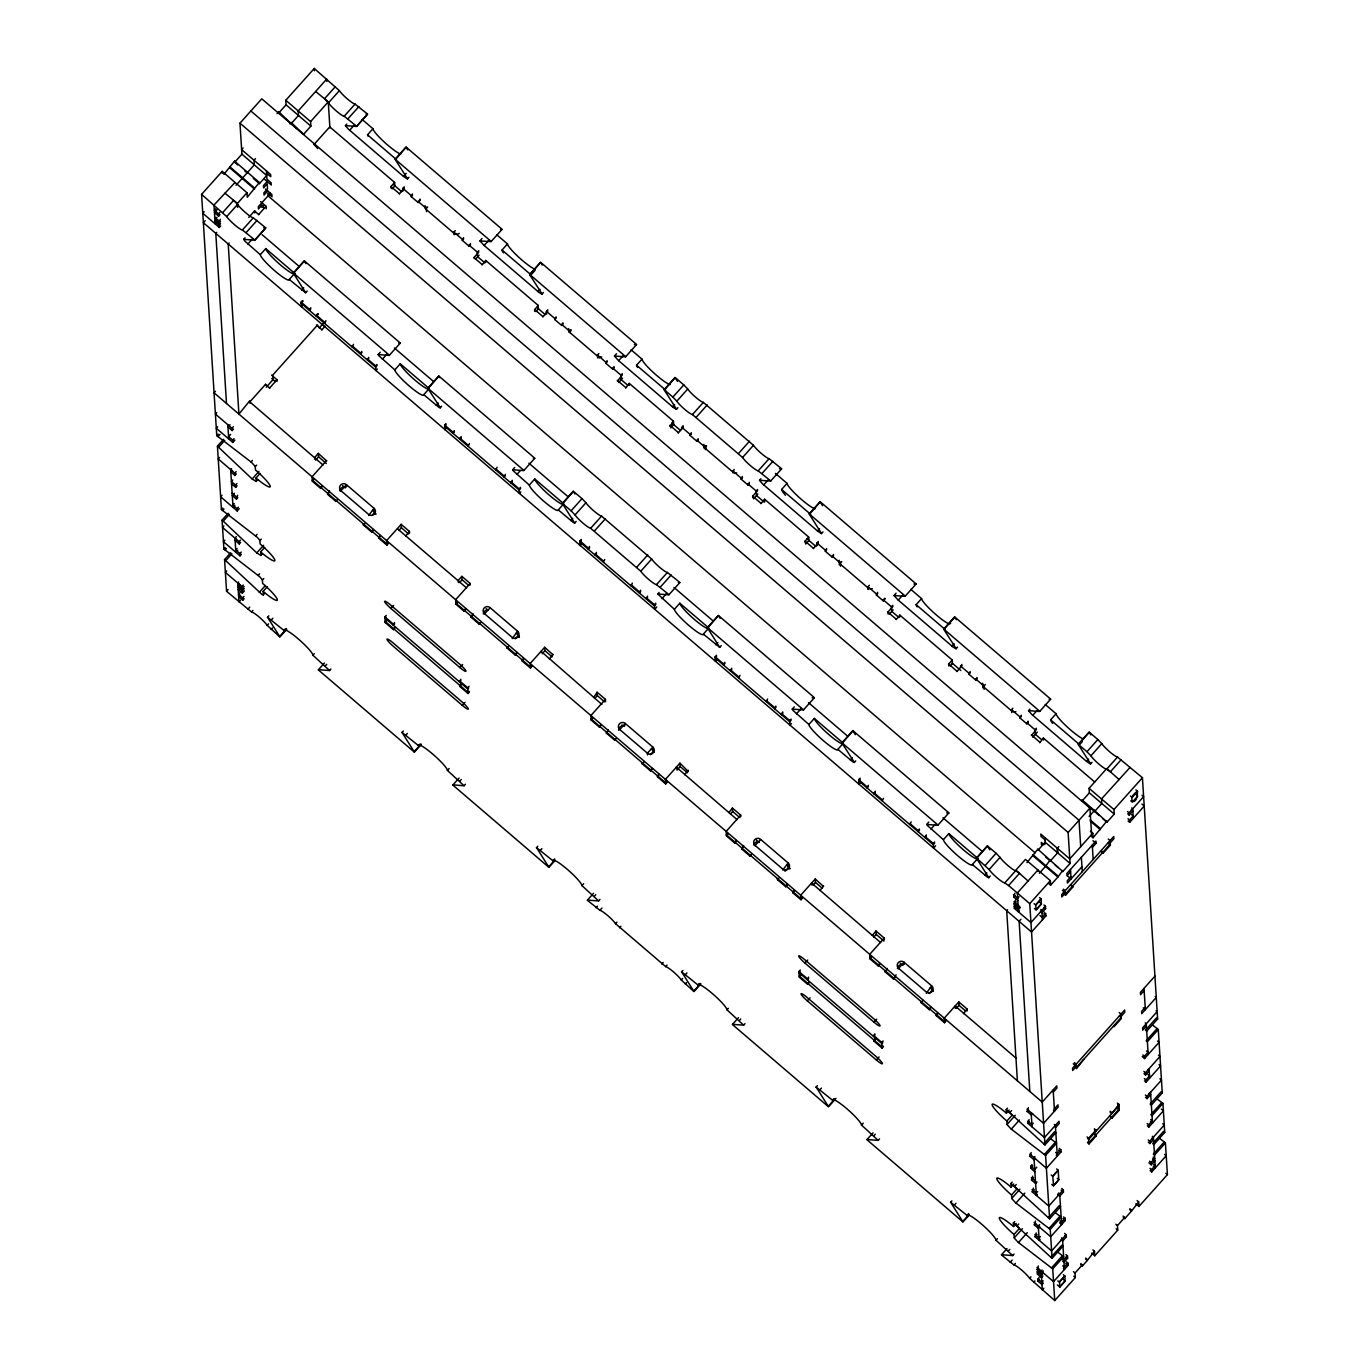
<?xml version="1.0" encoding="UTF-8"?>
<svg xmlns="http://www.w3.org/2000/svg" width="1369" height="1369" viewBox="0 0 1369 1369"><rect width="100%" height="100%" fill="white"/><g stroke="black" fill="none" stroke-linecap="round" stroke-linejoin="round"><path stroke-width="1.5" d="M260.093 473.417L256.003 477.986L256.208 481.477L252.136 478.979L217.431 446.191L223.575 439.329M264.747 547.343L260.658 551.912L260.812 555.455L256.79 552.905L222.086 520.1L228.212 513.255M286.686 629.329L279.875 636.944L267.195 625.359A11.02 1.609 41.8 0 0 259.289 617.162A11.02 1.609 41.8 0 0 251.571 611.994L226.57 591.288L224.567 559.596L261.873 594.368L263.293 594.95L263.139 591.391L267.229 586.822M279.806 636.705L267.503 617.214L283.931 630.407A19.286 2.824 41.8 0 1 298.185 638.844A19.286 2.824 41.8 0 1 312.919 655.238L329.553 670.553L318.464 669.681M304.346 261.068L293.496 273.355L305.629 292.726L307.135 291.015M346.802 124.083L345.467 125.726L348.513 129.268L403.479 176.396L407.295 178.98L408.92 177.285M414.311 751.906L402.007 732.398L418.452 745.609A19.286 2.824 41.8 0 1 432.69 754.045A19.286 2.824 41.8 0 1 447.423 770.422L464.057 785.755L452.968 784.882M441.639 406.217L440.219 407.894L438.816 407.312L423.791 394.7A19.286 2.824 41.8 0 1 409.553 386.246A19.286 2.824 41.8 0 1 394.802 369.87L378.888 355.752L378.169 354.554L380.223 352.261M543.425 292.47L541.919 294.181L539.129 292.521L483.787 245.171L479.971 240.927L481.991 238.514M548.832 867.107L536.511 847.599L552.956 860.793A19.286 2.824 41.8 0 1 567.194 869.247A19.286 2.824 41.8 0 1 581.945 885.623L598.578 900.939L587.489 900.083M514.727 467.462L512.673 469.738L513.392 470.936L529.307 485.071A19.286 2.824 41.8 0 0 544.058 501.448A19.286 2.824 41.8 0 0 558.295 509.884L573.32 522.513L574.74 523.095L576.161 521.418M616.495 353.715L614.476 356.111L618.292 360.355L673.634 407.722L676.303 409.365L677.929 407.671M693.895 991.344L681.591 971.836L698.019 985.047A19.286 2.824 41.8 0 1 712.256 993.483A19.286 2.824 41.8 0 1 727.007 1009.86L743.641 1025.176L732.552 1024.32M718.4 615.639L707.585 627.995L719.718 647.349L721.223 645.655M760.89 478.722L759.538 480.365L762.584 483.907L817.567 531.018L821.366 533.602L822.991 531.908M828.399 1106.546L816.095 1087.037L832.523 1100.231A19.286 2.824 41.8 0 1 846.778 1108.685A19.286 2.824 41.8 0 1 861.512 1125.061L878.145 1140.377L867.056 1139.521M794.294 706.9L792.257 709.176L792.959 710.374L808.891 724.492A19.286 2.824 41.8 0 0 823.625 740.886A19.286 2.824 41.8 0 0 837.879 749.322L852.887 761.951L854.307 762.516L855.728 760.856M957.513 647.109L956.007 648.803L953.218 647.161L897.876 599.793L894.06 595.549L896.079 593.153M962.903 1221.73L950.599 1202.239L967.027 1215.432A19.286 2.824 41.8 0 1 981.282 1223.869A19.286 2.824 41.8 0 1 996.016 1240.263L1012.649 1255.578L1001.56 1254.723M928.798 822.084L926.762 824.378L927.48 825.575L943.395 839.693A19.286 2.824 41.8 0 0 958.146 856.07A19.286 2.824 41.8 0 0 972.384 864.523L987.391 877.135L988.812 877.717L990.232 876.057M1052.076 1258.333L1062.977 1246.132L1061.933 1245.208L1050.879 1257.272L1052.076 1258.333L1050.245 1229.379L1015.576 1202.735L1011.811 1198.645L1011.52 1194.983A19.286 2.824 41.8 0 1 996.786 1178.589A19.286 2.824 41.8 0 1 1011.024 1187.043L1011.075 1183.466L1049.595 1218.838L1045.591 1155.453L1010.921 1128.826L1007.173 1124.719L1006.865 1121.057A19.286 2.824 41.8 0 1 992.131 1104.68A19.286 2.824 41.8 0 1 1006.369 1113.117L1006.301 1109.54L1044.941 1144.929L1055.841 1132.745L1054.66 1131.684L1043.743 1143.868M1007.019 1248.614L1001.406 1254.894L1013.899 1264.939A11.02 1.609 41.8 0 1 1021.719 1270.141A11.02 1.609 41.8 0 1 1029.625 1278.338L1054.729 1300.55L1052.727 1268.858L1018.057 1242.213L1014.309 1238.124L1014.001 1234.462A19.286 2.824 41.8 0 1 999.267 1218.085A19.286 2.824 41.8 0 1 1013.505 1226.521L1013.436 1222.945L1050.879 1257.272M1029.899 709.108L1028.564 710.751L1031.61 714.293L1086.575 761.421L1090.391 764.005L1092.017 762.311M263.293 594.95L264.713 593.273M574.74 523.095L562.539 503.792L573.354 491.437M821.571 533.585L809.37 514.282L820.185 501.927M988.812 877.717L976.61 858.414L987.443 846.093M237.744 164.947L234.647 162.295L241.919 154.167L239.969 123.176L261.77 98.808L1089.946 808.069L1091.606 834.525M256.003 477.986A19.286 2.824 41.8 0 0 270.241 486.44A19.286 2.824 41.8 0 0 255.507 470.046L255.199 466.384L251.451 462.294L216.764 435.667L201.585 194.381L222.189 171.365L246.985 192.704L247.259 197.239L259.357 182.505L234.578 161.166L223.832 174.376M243.066 148.023L241.628 149.632L270.617 174.462L270.754 176.721L266.613 173.178M298.51 115.441L291.186 123.638L278.746 111.796L278.814 112.925L286.087 104.814L285.796 100.262L314.271 68.45L339.375 90.662A11.02 1.609 41.8 0 0 347.281 98.859A11.02 1.609 41.8 0 0 354.999 104.044L367.594 114.106L356.676 126.29L344.201 116.245A11.02 1.609 41.8 0 1 336.38 111.06A11.02 1.609 41.8 0 1 328.474 102.846L324.521 98.756L335.422 86.572M277.068 113.661L278.746 111.796M204.135 211.75L202.783 213.273L219.348 227.459L220.7 225.936M255.49 158.667L254.052 160.276L254.275 164.862L266.698 175.506L259.443 183.634L253.231 178.312M298.168 110.975L326.695 79.094L326.849 81.456M289.92 123.826L291.169 122.44M236.05 185.243L254.343 164.81L241.919 154.167M205.196 220.7L203.382 222.736L1031.541 931.998L1046.087 915.741L1044.393 912.148M215.703 208.79L214.351 210.313L218.492 213.855L218.629 216.131L214.488 212.571L217.209 209.525M218.492 213.855L219.844 212.332M216.969 217.277L214.933 219.57L219.074 223.113L220.426 221.59M218.629 216.131L219.998 214.608M222.753 212.503L233.654 200.302L237.607 204.409A11.02 1.609 41.8 0 0 245.513 212.606A11.02 1.609 41.8 0 0 253.214 217.791L265.808 227.853L254.908 240.037L242.416 229.992A11.02 1.609 41.8 0 1 234.595 224.79A11.02 1.609 41.8 0 1 226.706 216.593L201.585 194.381M216.422 220.118L215.053 221.641L219.194 225.2L219.348 227.459M217.021 221.881L215.207 223.917L214.009 205.025L234.664 182.847M219.074 223.113L220.289 219.331M237.641 207.421L237.402 203.416L246.985 192.704M291.118 122.491L303.61 134.265L310.883 126.136L310.592 121.601L328.269 101.854L315.811 91.603M226.706 216.593L237.607 204.409M328.474 102.846L339.375 90.662M219.194 225.2L220.563 223.677M216.713 232.354L215.789 233.363L226.501 403.479M267.092 181.564L263.447 185.619L263.601 187.878L267.229 183.822L267.537 188.734L263.909 192.807L264.046 195.065L267.674 191.01M248.73 217.449L254.634 210.843L258.809 214.813M270.429 193.2L258.33 206.719L258.467 208.995L262.095 204.922L262.249 207.198L260.692 205.863M313.997 144.498L329.758 126.889L394.631 182.453L394.837 185.859L392.116 188.905M229.136 242.98L228.212 244.007L238.925 414.105L249.757 400.792L249.911 403.205M262.249 207.198L263.601 205.675M242.416 229.992L253.316 217.808M344.201 116.245L355.101 104.061M258.775 214.385L266.048 206.274L260.606 201.619M317.694 148.554L314.271 144.72M246.163 232.559L257.081 220.375M347.948 118.812L358.849 106.628M305.629 292.726L289.287 279.498A19.286 2.824 41.8 0 1 275.032 271.045A19.286 2.824 41.8 0 1 260.298 254.668L244.931 241.184L243.665 239.353L245.034 237.83M247.875 244.024L252.649 238.702M349.66 130.295L354.417 124.955M260.298 254.668L265.757 248.576L294.729 273.406L289.287 279.498M367.919 135.993A19.286 2.824 41.8 0 1 367.525 134.829L372.984 128.737L362.1 119.428M407.551 178.809L395.316 159.694L406.097 147.27M391.106 188.22L390.986 186.509L394.631 182.453M301.71 290.125L303.747 287.849M403.479 176.396L406.217 173.35M215.446 391.312L214.077 392.835L1042.237 1102.096L1056.782 1085.857L1056.919 1088.115L1053.291 1092.171M302.737 305.133L301.351 306.69L301.094 302.121L302.446 300.598M403.034 191.01L402.862 188.374L404.231 186.851M303.182 301.009L301.129 303.285L375.671 367.114L377.023 365.591M399.303 194.039L404.266 188.015M216.781 412.565L215.412 414.088L231.977 428.275L232.114 430.55L227.973 427.008L230.026 424.715M310.797 308.829L309.445 310.352L310.729 307.7M420.163 200.233L418.127 202.526L411.213 196.606L412.514 193.953M411.213 196.606L412.582 195.082M318.395 313.98L316.342 316.256L317.642 313.604M418.127 202.526L420.095 199.104M217.671 426.752L216.302 428.275L232.867 442.461L234.92 440.168M216.764 435.667L218.133 434.144M217.945 436.625L219.998 434.349M249.825 401.921L265.569 384.313L269.744 388.3M266.288 387.17L273.064 379.589L272.773 375.055L317.608 324.966L317.676 326.096M319.251 327.978L323.306 323.443M324.624 323.358L325.925 320.688M426.495 211.562L426.324 208.482L427.693 206.959M231.977 428.275L233.346 426.752M269.71 387.872L276.983 379.743L271.558 375.089M321.852 330.066L325.001 326.079M232.114 430.55L233.483 429.027M218.612 447.252L224.756 440.39M230.625 434.349L228.589 436.643L232.73 440.185L232.867 442.461M232.73 440.185L234.082 438.662M219.605 457.451L218.236 458.974L234.801 473.161L234.938 475.437L230.796 471.894L232.165 470.371M231.566 468.609L230.659 469.618L233.038 507.42L234.852 505.383M234.801 473.161L236.17 471.638M234.938 475.437L236.307 473.914M352.227 346.99L353.527 344.338M454.08 234.766L453.943 232.114L455.295 230.591M232.764 480.006L231.412 481.529L235.554 485.071L235.69 487.347L231.549 483.805M251.075 461.969L252.444 460.446M221.983 495.253L220.614 496.776L237.179 510.962L239.216 508.686M235.554 485.071L236.905 483.548M235.69 487.347L237.059 485.824M255.284 466.658L256.653 465.135M234.339 493.234L232.285 495.51L236.426 499.069L237.795 497.546M361.878 352.569L360.509 354.092L361.81 351.422M470.56 244.726L469.191 246.249L462.294 240.345L463.578 237.693M260.658 551.912A19.286 2.824 41.8 0 0 274.895 560.349A19.286 2.824 41.8 0 0 260.144 543.972L259.853 540.31L257.252 537.281L221.419 509.576L222.788 508.053M462.294 240.345L463.646 238.822M222.599 510.551L223.968 509.028M236.426 499.069L237.658 495.27M252.136 478.979L258.963 471.364M234.253 503.638L232.901 505.161L237.042 508.703L237.179 510.962M256.208 481.392L257.577 479.869M368.774 358.473L367.405 359.996L368.706 357.343M469.191 246.249L470.474 243.596M223.267 521.161L229.41 514.316M237.042 508.703L238.394 507.18M223.917 525.97L222.548 527.493L239.113 541.679L239.25 543.955L235.109 540.396L236.478 538.873M377.279 368.963L375.876 370.52L375.619 365.951L376.988 364.428M484.883 262.899L477.678 256.756L477.405 252.221L478.756 250.698M382.379 359.226L387.153 353.904M484.164 245.479L488.938 240.157M473.845 257.868L478.808 251.862M475.385 259.323L479.047 255.233M224.807 540.139L223.438 541.679L240.003 555.848L241.372 554.325M263.139 591.391A19.286 2.824 41.8 0 0 277.377 599.844A19.286 2.824 41.8 0 0 262.643 583.451L262.335 579.789L259.734 576.76L223.9 549.055L225.269 547.532M236.341 536.614L234.972 538.137L235.862 552.306L237.676 550.287M225.081 550.03L226.45 548.507M482.11 264.953L485.721 260.469L538.171 305.39L538.393 308.795L535.895 311.584M239.113 541.679L240.482 540.156M326.643 460.942L318.327 453.413L314.699 457.486L314.819 459.402M224.567 559.596L230.694 552.734M239.25 543.955L240.619 542.432M394.802 369.87L400.261 363.778L429.25 388.591L423.791 394.7M503.518 252.889A19.286 2.824 41.8 0 1 502.029 250.031L507.488 243.939L496.622 234.629M225.748 560.657L231.891 553.795M315.589 460.121L318.549 456.818L318.327 453.413M237.077 548.524L235.725 550.047L239.866 553.589L240.003 555.848M239.866 553.589L241.218 552.066M255.729 535.895L257.081 534.372M226.741 570.856L225.372 572.379L241.937 586.565L242.073 588.841L237.932 585.299L239.301 583.776M326.609 460.514L312.081 476.754L312.354 481.289L320.637 488.391L322.006 486.868M313.655 478.637L312.286 480.16L386.828 543.989L388.18 542.466M312.354 481.289L313.723 479.766M259.939 540.567L261.308 539.044M256.79 552.905L263.618 545.29M226.57 591.288L228.093 589.56M321.937 485.738L320.637 488.391M260.863 555.318L262.232 553.795M238.702 582.013L237.795 583.023L238.976 601.915L240.516 600.204M240.105 585.076L238.069 587.369L242.21 590.912L242.347 593.188L238.206 589.645L240.26 587.352M241.937 586.565L243.306 585.042M242.073 588.841L244.127 586.548M329.518 490.889L327.55 494.295L335.833 501.396L337.185 499.873M327.55 494.295L328.902 492.772M239.866 592.845L238.514 594.368L242.655 597.911L242.792 600.17L238.651 596.627L240.02 595.104M242.21 590.912L244.247 588.636M242.347 593.188L244.401 590.895M258.211 575.374L259.58 573.851M440.288 407.74L428.052 388.625L438.816 376.201M542.056 293.993L529.82 274.895L540.618 262.489M535.108 270.292L531.018 274.861L502.029 250.031M242.655 597.911L244.007 596.388M242.792 600.17L244.161 598.647M262.42 580.045L263.789 578.522M259.271 592.383L265.415 585.521M247.721 609.41L249.757 607.117M251.571 611.994L252.94 610.471M436.215 405.327L438.251 403.051M537.983 291.597L540.036 289.304M534.577 309.873L538.171 305.39M267.451 617.351L268.803 615.828M446.294 428.069L444.891 429.626L444.634 425.057L446.003 423.534M546.59 314.151L546.419 311.328L547.771 309.805M271.507 619.763L272.876 618.24M446.037 424.698L444.685 426.221L519.21 490.068L520.579 488.545M542.843 316.975L547.822 310.968M267.195 625.359L268.546 623.836M373.07 530.607L371.718 532.13L363.435 525.029L364.787 523.506M372.3 515.138L374.336 512.845L374.045 508.31L346.443 484.677A4.141 4.039 -3.6 0 0 340.607 485.054A4.141 4.039 -3.6 0 0 341.001 490.769L341.018 491.197M271.148 629.466L272.499 627.943M454.354 431.765L452.985 433.288L454.286 430.636M563.035 323.94L561.666 325.463L554.77 319.542L556.054 316.889M554.77 319.542L556.122 318.019M373.001 529.478L371.718 532.13M283.931 630.407L285.3 628.884M279.687 636.465L286.497 628.85M461.25 437.669L459.898 439.192L461.182 436.54M561.666 325.463L562.967 322.793M379.915 535.382L378.614 538.034L386.897 545.136L388.266 543.613M378.614 538.034L379.983 536.511M468.181 446.294L469.464 443.642M568.631 328.577A4.141 4.039 -3.6 0 0 569.932 332.581L571.249 329.895M409.536 533.14L409.434 531.446L401.151 524.344L386.606 540.601L386.897 545.136M398.858 530.539L401.357 527.749L401.151 524.344M409.434 531.446L405.823 535.929M312.919 655.238L314.288 653.715M495.783 469.926L497.067 467.274M597.637 357.925L597.483 355.05L598.852 353.527M324.453 663.007L318.31 669.869L414.379 752.146L421.19 744.531M599.126 358.079L600.152 356.933M325.343 665.864L326.712 664.341M329.553 670.553L330.922 669.03M505.418 475.505L504.066 477.028L505.349 474.376M614.099 367.679L612.747 369.202L605.834 363.281L607.134 360.629M605.834 363.281L607.203 361.758M390.884 608.452A8.265 1.215 41.8 0 1 384.569 601.419A8.265 1.215 41.8 0 1 390.661 605.047L459.676 664.153A8.265 1.215 41.8 0 1 465.99 671.169A8.265 1.215 41.8 0 1 459.898 667.559L390.884 608.452L393.605 605.406M394.888 628.131L393.519 629.672L385.237 622.57L384.877 616.906L386.246 615.383M385.87 617.025L384.946 618.035L467.77 688.966L468.677 687.94M386.075 620.414L385.168 621.44L467.976 692.355L468.9 691.345M516.883 474.427L520.306 470.611M618.668 360.68L623.443 355.358M385.237 622.57L386.606 621.047M512.331 481.409L510.962 482.932L512.246 480.279M612.747 369.202L614.031 366.533M394.597 623.597L393.228 625.12L394.529 622.467M394.82 627.002L393.519 629.672M520.819 491.916L519.433 493.456L519.176 488.904L520.528 487.381M627.567 385.1L621.235 379.692L620.944 375.157L622.313 373.634M617.419 381.232L622.365 374.798M618.702 382.516L622.604 378.169M529.307 485.071L534.766 478.962L563.754 503.792L558.295 509.884M637.595 367.474A19.286 2.824 41.8 0 1 636.551 365.232L641.993 359.14L631.126 349.831M625.684 388.111L629.278 383.406L673.462 421.207L673.685 424.612L670.724 427.915M470.252 584.939L470.166 583.451L461.883 576.366L458.256 580.422L458.375 582.544M459.59 582.561L462.089 579.754L461.883 576.366M470.166 583.451L455.62 599.708L455.911 604.242L464.194 611.327L465.563 609.804M457.195 601.573L455.843 603.096L530.368 666.943L531.737 665.42M455.911 604.242L457.28 602.719M465.477 608.675L464.194 611.327M676.56 409.194L664.324 390.079L675.157 377.758M473.058 613.825L471.09 617.248L479.372 624.332L480.741 622.809M471.09 617.248L472.459 615.725M581.996 498.641L573.269 491.163L562.368 503.347L571.095 510.825L581.996 498.641L585.949 502.748A11.02 1.609 41.8 0 0 593.855 510.945A11.02 1.609 41.8 0 0 601.573 516.113L651.678 559.048A11.02 1.609 41.8 0 0 659.584 567.245A11.02 1.609 41.8 0 0 667.302 572.413L679.897 582.492L668.842 594.848L657.753 593.992L674.387 609.308A19.286 2.824 41.8 0 0 689.12 625.684A19.286 2.824 41.8 0 0 703.358 634.121L719.718 647.349M683.781 384.911L675.037 377.416L664.136 389.617L672.863 397.096L683.781 384.911L687.734 389.001A11.02 1.609 41.8 0 0 695.623 397.198A11.02 1.609 41.8 0 0 703.341 402.383L753.463 445.301A11.02 1.609 41.8 0 0 761.369 453.498A11.02 1.609 41.8 0 0 769.087 458.683L781.665 468.746L770.61 481.101L759.521 480.245M668.979 594.676L656.504 584.614A11.02 1.609 41.8 0 1 648.684 579.429A11.02 1.609 41.8 0 1 640.778 571.232L590.655 528.297A11.02 1.609 41.8 0 1 582.954 523.129A11.02 1.609 41.8 0 1 575.048 514.932L585.949 502.748M770.764 480.93L758.169 470.868A11.02 1.609 41.8 0 1 750.469 465.682A11.02 1.609 41.8 0 1 742.563 457.486L692.44 414.567A11.02 1.609 41.8 0 1 684.722 409.382A11.02 1.609 41.8 0 1 676.816 401.185L687.734 389.001M570.719 520.528L572.772 518.235M672.504 406.781L674.541 404.505M669.92 426.546L673.462 421.207M401.956 732.552L403.307 731.029M459.898 667.559L462.619 664.513M406.028 734.965L407.38 733.442M590.655 528.297L601.573 516.113M692.44 414.567L703.341 402.383M581.551 543.921L580.131 545.512L579.908 540.909L581.26 539.386M681.813 429.147L683.045 425.639M581.277 540.584L579.926 542.107L654.45 605.937L655.819 604.413M678.168 433.22L683.114 426.786M460.857 680.342L459.488 681.865L460.788 679.212M594.522 530.898L605.423 518.714M696.291 417.151L707.191 404.967M461.062 683.747L459.779 686.399L468.061 693.501L469.413 691.978M459.779 686.399L461.131 684.876M589.628 547.617L588.259 549.14L589.543 546.471M698.293 439.774L696.941 441.297L690.027 435.393L691.328 432.741M690.027 435.393L691.396 433.87M468.061 693.501L467.702 687.82L469.054 686.297M418.452 745.609L419.804 744.086M414.191 751.667L421.002 744.052M516.626 653.543L515.257 655.067L506.975 647.982L508.344 646.459M515.155 638.827L517.893 635.781L517.602 631.246L489.999 607.614A4.141 4.039 -3.6 0 0 484.164 607.99A4.141 4.039 -3.6 0 0 484.54 613.706L484.575 614.133M596.525 553.521L595.156 555.044L596.456 552.391M696.941 441.297L698.224 438.645M462.277 705.36A8.265 1.215 41.8 0 0 468.369 708.971A8.265 1.215 41.8 0 0 462.055 701.955L393.04 642.848A8.265 1.215 41.8 0 0 386.948 639.22A8.265 1.215 41.8 0 0 393.262 646.254L462.277 705.36L464.998 702.314M516.558 652.414L515.257 655.067M603.438 562.146L604.739 559.476M705.292 449.665L706.507 445.746M523.454 658.318L522.171 660.97L530.453 668.072L531.805 666.549M522.171 660.97L523.523 659.447M553.008 654.81L544.691 647.28L530.162 663.537L530.453 668.072M542.192 653.732L544.913 650.686L544.691 647.28M447.423 770.422L449.135 768.522M552.973 654.382L549.38 659.071M636.825 567.125L647.742 554.941M738.61 453.396L749.51 441.194M640.778 571.232L651.678 559.048M742.563 457.486L753.463 445.301M631.041 585.778L632.341 583.126M732.877 472.887L734.109 469.379M459.111 778.037L452.831 785.053L548.883 867.33L555.027 860.485M459.847 781.066L461.216 779.543M464.057 785.755L465.426 784.232M640.692 591.357L639.323 592.88L640.624 590.21M749.373 483.514L748.004 485.037L741.108 479.133L742.392 476.48M741.108 479.133L742.46 477.61M656.504 584.614L667.405 572.43M758.169 470.868L769.087 458.683M647.588 597.26L646.236 598.783L647.52 596.131M748.004 485.037L749.305 482.384M660.252 587.198L671.152 574.997M762.037 473.452L772.937 461.267M657.753 593.992L659.105 592.469M656.778 606.997L654.673 609.342L654.433 604.739L655.802 603.216M764.09 502.047L756.509 495.544L756.218 491.009L757.587 489.486M752.745 497.683L752.659 496.194L757.656 490.615M661.963 598.664L666.72 593.325M763.731 484.917L768.505 479.595M753.549 498.829L757.861 494.021M760.959 503.724L764.569 499.223L808.72 537.093L808.925 540.481L805.742 544.041M605.56 701.664L605.406 699.337L597.124 692.235L593.564 697.574M594.831 698.43L597.329 695.64L597.124 692.235M674.387 609.308L679.828 603.216L708.817 628.029L703.358 634.121M785.481 495.287A19.286 2.824 41.8 0 1 781.613 489.469L787.055 483.377L775.419 473.4M605.406 699.337L590.86 715.576L591.186 720.077L599.451 727.179L600.82 725.656M592.435 717.459L591.083 718.982L665.608 782.811L666.977 781.288M591.186 720.077L592.537 718.554M600.751 724.526L599.451 727.179M608.332 729.66L606.364 733.082L614.647 740.184L615.999 738.661M606.364 733.082L607.716 731.559M619.815 729.557L625.257 723.448L652.859 747.098L653.15 751.632L650.429 754.678M805.177 542.843L805.075 541.149L808.72 537.093M715.782 644.765L717.835 642.489M817.567 531.018L819.603 528.742M536.46 847.753L537.829 846.23M540.533 850.166L541.902 848.643M716.826 659.772L715.422 661.33L715.166 656.761L716.535 655.238M817.122 545.632L816.951 543.014L818.32 541.491M716.586 656.401L715.217 657.924L789.759 721.754L791.111 720.231M813.391 548.661L818.354 542.654M724.885 663.452L723.516 664.975L724.817 662.322M833.567 555.626L832.198 557.149L825.302 551.245L826.585 548.575M825.302 551.245L826.671 549.722M552.956 860.793L554.65 858.893M548.695 866.868L554.839 860.006M652.568 768.625L650.532 770.918L642.249 763.816L644.286 761.54M731.782 669.373L730.43 670.896L731.713 668.243M832.198 557.149L833.499 554.496M651.815 768.249L650.532 770.918M738.712 677.98L739.996 675.328M840.583 566.184L840.412 563.104L841.781 561.581M658.729 774.169L657.428 776.822L665.71 783.924L667.079 782.401M657.428 776.822L658.797 775.299M688.299 771.534L679.931 763.166L665.402 779.406L665.71 783.924M676.971 770.114L680.153 766.572L679.931 763.166M581.945 885.623L583.639 883.724M688.213 770.251L684.62 774.734M593.616 893.221L587.335 900.254L599.913 910.317A11.02 1.609 41.8 0 1 607.631 915.502A11.02 1.609 41.8 0 1 615.537 923.699L665.659 966.617A11.02 1.609 41.8 0 1 673.377 971.802A11.02 1.609 41.8 0 1 681.266 979.999L693.963 991.584L700.774 983.952M766.315 701.63L767.598 698.977M839.18 560.263A4.141 4.039 -3.6 0 0 840.463 564.268L868.066 587.917L868.151 589.406L868.014 586.753L869.383 585.23M594.368 896.267L595.72 894.744M598.578 900.939L599.93 899.416M775.966 707.191L774.597 708.714L775.881 706.062M885.315 598.612L883.279 600.888L876.365 594.985L877.666 592.315M596.063 907.733L597.432 906.21M876.365 594.985L877.734 593.462M599.913 910.317L601.966 908.041M782.863 713.112L781.494 714.635L782.794 711.966M883.279 600.888L884.562 598.236M791.35 723.602L789.964 725.159L789.708 720.59L791.077 719.067M898.954 617.539L891.767 611.378L891.476 606.843L892.845 605.32M796.467 713.865L801.241 708.526M898.235 600.118L903.01 594.779M888.019 613.979L887.899 612.08L892.896 606.484M803.346 710.049L814.401 697.677L718.331 615.4L707.431 627.584L803.5 709.861L792.257 709.176M889.251 614.202L893.136 609.855M615.537 923.699L616.906 922.176M619.49 927.806L620.859 926.283M896.199 619.592L899.809 615.109L952.259 660.029L952.482 663.435L950.206 665.967M740.8 816.626L740.697 815.137L732.415 808.052L728.804 812.536M808.891 724.492L814.333 718.4L843.321 743.23L837.879 749.322M917.162 606.895A19.286 2.824 41.8 0 1 916.118 604.67L921.577 598.578L910.693 589.269M730.361 813.99L732.637 811.458L732.415 808.052M740.697 815.137L726.152 831.394L726.443 835.929L734.725 843.03L736.094 841.507M727.743 833.276L726.374 834.799L800.916 898.629L802.268 897.106M726.443 835.929L727.812 834.405M736.026 840.361L734.725 843.03M743.607 845.512L741.622 848.934L749.904 856.019L751.273 854.496M741.622 848.934L742.991 847.411M854.359 762.379L842.123 743.264L852.938 730.892M956.144 648.632L943.908 629.518L954.706 617.162M661.809 964.033L663.161 962.51M850.303 759.966L852.339 757.673M952.071 646.219L954.125 643.943M665.659 966.617L667.028 965.094M948.751 666.001L948.631 664.085L952.259 660.029M681.522 971.99L682.891 970.467M860.365 782.709L858.979 784.266L858.722 779.697L860.091 778.174M960.593 667.507L961.859 664.427M685.595 974.403L686.964 972.88M858.979 784.266L858.757 780.86L860.126 779.337M956.931 671.597L961.911 665.591M681.266 979.999L682.635 978.476M787.158 885.23L785.789 886.753L777.506 879.668L778.875 878.145M785.019 871.283L788.424 867.484L788.133 862.949L760.531 839.3A4.141 4.039 -3.6 0 0 754.695 839.693A4.141 4.039 -3.6 0 0 755.072 845.392L755.106 845.82M685.219 984.089L686.588 982.566M868.442 786.405L867.073 787.928L868.357 785.258M977.107 678.562L975.755 680.085L968.858 674.181L970.142 671.529M968.858 674.181L970.21 672.658M787.089 884.1L785.789 886.753M698.019 985.047L699.388 983.524M693.758 991.105L700.586 983.49M875.339 792.309L873.97 793.832L875.27 791.179M975.755 680.085L977.038 677.433M793.986 890.021L792.702 892.674L800.985 899.758L802.337 898.235M792.702 892.674L794.739 890.38M882.252 800.933L883.553 798.264M984.14 689.343L983.969 686.057L985.321 684.534M823.539 886.496L815.239 878.984L800.694 895.223L800.985 899.758M812.946 885.178L815.445 882.389L815.239 878.984M823.522 886.068L819.911 890.552M727.007 1009.86L728.376 1008.337M909.855 824.566L911.155 821.913M1011.725 712.564L1011.571 709.69L1012.923 708.167M738.524 1017.646L732.398 1024.491L828.467 1106.768L835.963 1098.4M739.431 1020.504L740.783 1018.981M743.641 1025.176L745.01 1023.653M919.506 830.144L918.137 831.668L919.438 828.998M1028.187 722.302L1026.818 723.825L1019.922 717.921L1021.206 715.268M1019.922 717.921L1021.291 716.398M804.955 963.074A8.265 1.215 41.8 0 1 798.64 956.058A8.265 1.215 41.8 0 1 804.75 959.686L873.764 1018.776A8.265 1.215 41.8 0 1 880.079 1025.809A8.265 1.215 41.8 0 1 873.97 1022.181L804.955 963.074L807.693 960.028M808.959 982.771L807.607 984.294L799.325 977.209L798.966 971.528L800.335 970.005M799.941 971.648L799.034 972.674L881.858 1043.589L882.765 1042.579M800.163 975.053L799.256 976.063L882.064 1046.994L882.971 1045.984M930.971 829.049L935.061 824.48M1032.756 715.32L1036.846 710.751M926.402 836.048L925.05 837.571L926.334 834.919M1026.818 723.825L1028.119 721.172M799.325 977.209L800.677 975.686M808.685 978.236L807.316 979.759L808.617 977.107M808.891 981.641L807.607 984.294M935.592 845.785L933.521 848.096L933.247 843.526L934.616 842.003M1041.45 739.568L1035.323 734.332L1035.032 729.78L1036.401 728.257M934.668 843.167L933.299 844.69L858.757 780.86M1031.473 735.444L1036.436 729.42M1032.791 737.138L1037.343 732.073M943.395 839.693L948.854 833.601L977.842 858.431L972.384 864.523M1052.607 723.397A19.286 2.824 41.8 0 1 1050.622 719.854L1056.081 713.762L1045.214 704.453M807.334 1000.876A8.265 1.215 41.8 0 1 801.019 993.86A8.265 1.215 41.8 0 1 807.128 997.471L876.143 1056.577A8.265 1.215 41.8 0 1 882.457 1063.61A8.265 1.215 41.8 0 1 876.348 1059.982L807.334 1000.876L810.072 997.83M1039.755 742.751L1043.366 738.045L1094.721 782.024M884.357 939.784L884.254 938.09L875.972 930.988L872.361 935.472M873.679 937.183L876.177 934.394L875.972 930.988M884.254 938.09L869.709 954.33L869.999 958.865L878.282 965.966L879.634 964.443M871.283 956.212L869.914 957.735L944.456 1021.565L945.825 1020.042M869.999 958.865L871.351 957.342M879.565 963.297L878.282 965.966M1090.648 763.834L1078.413 744.719L1089.194 732.295M1082.331 741.639L1079.611 744.685L1050.622 719.854M887.146 968.448L885.178 971.87L893.461 978.972L894.813 977.449M885.178 971.87L886.547 970.347M985.184 865.465L996.084 853.281L1000.037 857.37A11.02 1.609 41.8 0 0 1007.943 865.584A11.02 1.609 41.8 0 0 1015.644 870.752L1019.511 873.336L1008.594 885.521L1004.743 882.937A11.02 1.609 41.8 0 1 997.026 877.769A11.02 1.609 41.8 0 1 989.137 869.572L976.439 857.987L987.34 845.802L996.084 853.281M1097.852 739.534L1089.125 732.056L1078.224 744.24L1086.952 751.718L1097.852 739.534L1101.805 743.641A11.02 1.609 41.8 0 0 1109.711 751.838A11.02 1.609 41.8 0 0 1117.429 757.006L1142.43 777.712L1157.626 1018.998L1146.709 1031.182L1145.528 1030.121L1156.429 1017.937L1157.626 1018.998M989.137 869.572L1000.037 857.37M1121.279 759.59L1110.379 771.791L1106.631 769.207A11.02 1.609 41.8 0 1 1098.811 764.022A11.02 1.609 41.8 0 1 1090.905 755.825L1101.805 743.641M984.807 875.167L986.844 872.874M1086.575 761.421L1088.629 759.128M896.113 974.779L893.461 978.972M816.044 1087.191L817.396 1085.668M873.97 1022.181L876.708 1019.135M1094.43 810.482L1082.006 799.838L1082.075 800.985L1089.348 792.856L1089.074 788.322L1106.734 768.557L1119.14 779.594M1004.743 882.937L1015.644 870.752M1106.631 769.207L1117.532 757.023M820.099 1089.604L821.468 1088.081M1026.955 862.59L1037.839 849.208L1062.806 871.557L1062.036 870.889M874.928 1034.981L873.576 1036.504L874.859 1033.852M875.15 1038.386L873.85 1041.039L882.132 1048.124L883.501 1046.601M873.85 1041.039L875.219 1039.516M1062.806 871.557L1070.079 863.428L1068.128 832.438L1089.946 808.069M1017.817 900.562L1013.676 897.02L1014.891 893.221M882.132 1048.124L881.79 1042.459L883.142 1040.936M1013.676 897.02L1015.028 895.497M1045.676 856.994L1050.331 860.981L1057.655 852.801L1057.313 848.318L1058.802 846.658M1101.497 798.966L1130.041 767.41M832.523 1100.231L833.892 1098.708M828.279 1106.306L835.09 1098.691M930.715 1008.183L929.346 1009.706L921.063 1002.604L923.1 1000.328M929.243 993.466L931.964 990.42L931.69 985.885L904.07 962.236A4.141 4.039 -3.6 0 0 898.252 962.629A4.141 4.039 -3.6 0 0 898.629 968.328L898.646 968.756M1089.074 816.472L1094.481 810.431L1106.973 822.204L1103.106 818.867M1019.614 906.038L1018.245 907.561L1014.104 904.019L1015.336 900.22M1039.379 873.234L1045.488 866.406L1057.912 877.033L1050.639 885.161L1049.082 883.826M1007.601 909.701L1006.694 910.71L1017.389 1080.825M1019.032 896.781L1017.663 898.304L1013.522 894.744M1014.104 904.019L1016.157 901.726M876.348 1059.982L879.086 1056.936M1043.931 904.96L1045.488 906.295L1030.943 922.552L1014.378 908.366L1014.241 906.09L1016.277 903.814M1014.378 908.366L1016.431 906.073M930.629 1007.036L929.346 1009.706M1020.418 907.356L1018.382 909.632L1014.241 906.09M1019.426 910.898L1018.519 911.908L1017.338 892.999L1037.924 869.982L1038.027 871.471M1044.941 1144.929L1029.762 903.643L1050.348 880.626L1025.449 859.407L1015.866 870.119L1028.256 881.157M1090.426 831.24L1092.77 833.225L1069.788 858.893L1040.816 834.08L1040.953 836.339L1045.095 839.899M1106.973 822.204L1114.246 814.076L1113.972 809.541L1142.43 777.712M1057.912 877.033L1062.738 870.427M1091.487 836.442L1093.044 837.777L1106.905 821.058M1020.949 919.318L1019.118 921.354L1029.813 1091.452M937.543 1012.957L936.242 1015.61L944.524 1022.711L945.893 1021.188M936.242 1015.61L937.611 1014.087M1137.468 791.368L1132.009 797.46L1130.452 795.988M1070.609 871.745L1066.964 875.818L1066.827 873.542L1095.902 841.045L1096.056 843.321L1092.411 847.377M967.181 1010.921L967.062 1009.004L958.779 1001.92L944.251 1018.16L944.524 1022.711M1070.917 876.673L1067.272 880.729L1067.426 883.005L1081.955 866.748M1127.68 813.802L1129.237 815.137L1129.083 812.861L1143.628 796.621L1142.071 795.286M956.264 1008.371L959.002 1005.325L958.779 1001.92M1045.488 906.295L1045.625 908.571L1041.997 912.627L1040.44 911.292M1129.237 815.137L1132.865 811.064L1131.307 809.746M1045.933 913.482L1042.305 917.538L1039.978 915.553M1128.124 820.989L1129.682 822.307L1129.545 820.048L1133.173 815.992L1131.615 814.658M1110.259 842.825L1113.887 838.752L1113.75 836.493L1061.642 894.71L1061.779 896.986L1065.424 892.913L1062.31 890.261M1129.682 822.307L1144.227 806.067L1141.9 804.065M1063.234 893.187L1065.561 895.189L1072.834 887.061L1071.208 884.596M1101.566 851.877L1103.123 853.212L1110.396 845.084L1110.054 840.6L1108.24 839.06M861.512 1125.061L863.223 1123.162M967.062 1009.004L963.468 1013.71M873.046 1132.847L866.902 1139.692L962.972 1221.969L969.115 1215.107M873.935 1135.705L875.304 1134.182M878.145 1140.377L879.514 1138.854M1006.164 1109.711L1007.516 1108.188M1006.369 1113.117L1009.09 1110.071M1010.219 1112.124L1011.588 1110.601M1006.865 1121.057L1012.324 1114.965A19.286 2.824 41.8 0 1 1008.132 1111.217M1007.088 1124.462L1015.268 1115.324M1032.671 1113.459L1031.302 1114.982L1027.161 1111.44L1028.376 1107.658M1011.297 1129.134L1019.477 1119.996M1027.161 1111.44L1028.53 1109.917M950.548 1202.376L951.9 1200.853M1154.923 976.165L1140.377 992.422L1140.531 994.681L1144.159 990.626M1121.16 1016.328L1124.805 1012.256L1124.668 1009.997L1072.56 1068.214L1072.697 1070.49L1076.342 1066.417L1073.228 1063.764M1055.516 1127.611L1059.161 1123.555L1059.007 1121.279L1044.479 1137.536L1027.914 1123.35L1029.129 1119.551M954.621 1204.788L955.973 1203.265M1027.914 1123.35L1029.266 1121.827M1033.27 1123.11L1031.901 1124.634L1027.76 1121.074M1054.335 1108.907L1057.98 1104.851L1058.117 1107.11L1043.589 1123.367L1027.024 1109.181M1145.22 1007.344L1141.575 1011.417L1141.729 1013.676L1156.257 997.436L1155.231 996.546M967.027 1215.432L968.739 1213.533M962.783 1221.49L968.91 1214.645M1035.494 1158.362L1034.125 1159.885L1029.984 1156.326L1031.199 1152.544M1029.984 1156.326L1031.353 1154.803M1146.383 1026.065L1142.756 1030.121L1142.619 1027.862L1157.147 1011.605L1156.12 1010.716M1034.896 1156.6L1033.989 1157.609L1036.367 1195.411L1037.274 1194.401M1010.801 1183.637L1012.17 1182.114M1011.024 1187.043L1013.744 1183.997M1034.878 1171.778L1030.737 1168.236L1031.952 1164.454M1014.874 1186.05L1016.243 1184.527M1030.737 1168.236L1032.774 1165.96M1044.41 1154.478L1055.328 1142.294L1056.509 1143.269L1045.591 1155.453M1158.208 1029.454L1157.096 1028.564L1146.195 1040.748L1147.376 1041.706L1158.277 1029.522L1162.264 1092.907L1151.363 1105.108L1150.182 1104.047L1161.083 1091.846L1162.264 1092.907M1011.52 1194.983L1016.979 1188.891A19.286 2.824 41.8 0 1 1012.786 1185.143M1036.778 1167.227L1034.724 1169.52L1030.583 1165.977M1011.742 1198.371L1019.905 1189.233M1036.966 1181.977L1035.614 1183.501L1031.473 1179.958L1032.688 1176.159M1031.473 1179.958L1033.509 1177.665M1059.247 1148.403L1060.804 1149.738L1057.159 1153.793L1055.619 1152.458M1142.225 1056.577L1144.552 1058.562L1144.398 1056.303L1148.043 1052.231L1146.486 1050.913M1060.804 1149.738L1060.941 1151.996L1046.412 1168.253L1029.847 1154.067M1144.552 1058.562L1159.081 1042.322L1157.541 1040.988M1015.952 1203.06L1024.799 1193.152M1061.762 1188.463L1063.319 1189.798L1048.791 1206.055L1032.226 1191.869L1033.441 1188.07M1032.226 1191.869L1034.262 1189.575M1037.582 1191.612L1036.213 1193.135L1032.072 1189.593M1144.022 1073.69L1145.579 1075.007L1145.442 1072.748L1159.971 1056.492L1158.431 1055.157M996.016 1240.263L997.385 1238.74M1087.448 1142.585L1088.988 1143.919L1088.629 1138.238L1095.902 1130.127L1094.361 1128.792M1110.173 1112.33L1111.731 1113.647L1118.935 1104.389L1117.378 1103.072M1145.579 1075.007L1149.224 1070.952L1147.667 1069.617M1013.3 1223.116L1014.651 1221.593M1013.505 1226.521L1016.226 1223.475M1144.484 1080.86L1146.024 1082.194L1145.887 1079.919L1149.532 1075.863L1147.975 1074.528M1088.988 1143.919L1096.261 1135.791L1094.635 1133.327M1110.464 1116.864L1112.022 1118.182L1119.277 1110.071L1118.935 1104.389M1017.355 1225.529L1018.724 1224.006M1146.024 1082.194L1160.57 1065.938L1159.013 1064.62M1014.001 1234.462L1019.46 1228.369A19.286 2.824 41.8 0 1 1015.268 1224.622M1014.224 1237.867L1022.403 1228.729M1008.44 1250.89L1009.809 1249.367M1145.511 1097.305L1147.068 1098.64L1146.931 1096.364L1161.46 1080.124L1159.919 1078.789M1039.79 1226.864L1038.438 1228.387L1034.297 1224.844L1035.512 1221.045M1018.433 1242.539L1027.298 1232.648M1034.297 1224.844L1035.666 1223.321M1063.319 1189.798L1063.456 1192.074L1059.828 1196.13L1057.501 1194.127M1147.068 1098.64L1150.696 1094.567L1149.156 1093.249M1039.653 1224.605L1038.284 1226.128L1039.191 1240.297L1040.098 1239.287M1012.649 1255.578L1014.018 1254.055M1048.397 1217.777L1059.298 1205.593L1060.496 1206.654L1049.595 1218.838M1010.151 1262.372L1012.187 1260.079M1064.586 1233.366L1066.143 1234.684L1051.614 1250.941L1035.05 1236.755L1036.265 1232.956M1035.05 1236.755L1037.086 1234.462M1014.001 1264.956L1015.37 1263.433M1040.406 1236.515L1039.037 1238.038L1034.896 1234.479M1049.065 1228.404L1059.965 1216.22L1061.146 1217.178L1050.245 1229.379M1161.819 1102.524L1150.85 1114.657L1152.031 1115.632L1162.931 1103.448L1157.609 1099.307M1063.559 1216.921L1065.116 1218.239L1061.471 1222.312L1059.931 1220.977M1147.308 1125.746L1148.865 1127.081L1148.711 1124.822L1152.356 1120.749L1150.799 1119.414M1065.116 1218.239L1065.253 1220.515L1050.707 1236.755L1034.16 1222.568M1148.865 1127.081L1163.393 1110.841L1161.323 1109.061M1043.298 1270.997L1041.261 1273.273L1037.12 1269.73L1038.335 1265.949M1148.334 1142.191L1149.892 1143.526L1149.755 1141.25L1164.283 1125.01L1162.743 1123.675M1066.143 1234.684L1066.297 1236.96L1062.652 1241.016L1061.095 1239.681M1149.892 1143.526L1153.519 1139.47L1151.979 1138.135M1029.625 1278.338L1030.977 1276.815M1037.12 1269.73L1038.489 1268.207M1042.904 1276.096L1041.535 1277.619L1037.394 1274.077L1037.257 1271.818L1039.293 1269.525M1037.394 1274.077L1038.763 1272.554M1164.745 1132.403L1153.845 1144.587L1152.732 1143.594L1163.564 1131.342L1164.745 1132.403L1162.931 1103.448M1042.031 1269.987L1041.124 1271.014L1042.305 1289.906L1043.845 1288.195M1033.578 1282.428L1034.93 1280.905M1043.332 1283.095L1041.98 1284.618L1037.839 1281.076L1039.054 1277.277M1042.75 1273.837L1041.398 1275.36L1037.257 1271.818M1037.839 1281.076L1039.191 1279.553M1051.546 1267.882L1062.464 1255.698L1063.645 1256.674L1052.727 1268.858M1165.344 1142.858L1164.232 1141.951L1153.331 1154.153L1154.512 1155.111L1165.413 1142.927L1167.415 1174.619L1138.94 1206.448L1135.825 1203.779M1043.195 1280.819L1041.826 1282.359L1037.685 1278.8M1065.938 1254.62L1067.478 1255.955L1063.85 1260.01L1062.293 1258.676M1148.899 1162.794L1151.226 1164.797L1151.089 1162.521L1154.717 1158.465L1153.16 1157.13M1067.478 1255.955L1067.632 1258.214L1063.987 1262.286L1062.447 1260.952M1151.226 1164.797L1154.871 1160.724L1152.527 1158.739M1066.383 1261.807L1067.94 1263.125L1064.295 1267.198L1062.755 1265.863M1150.131 1170.632L1151.688 1171.967L1151.534 1169.708L1155.179 1165.635L1153.622 1164.317M1067.94 1263.125L1068.077 1265.401L1053.531 1281.658L1036.983 1267.472M1151.688 1171.967L1166.217 1155.727L1164.66 1154.392M1059.709 1286.894L1065.15 1280.802L1064.808 1275.976L1059.572 1281.641L1059.777 1287.117L1065.133 1281.127L1062.84 1278.954M1054.729 1300.55L1075.332 1277.534L1075.041 1272.999L1082.314 1264.87L1080.757 1263.536M1080.825 1264.682L1082.383 1266L1087.277 1260.524L1094.481 1251.266L1092.924 1249.931M1091.658 1253.148L1094.772 1255.801L1117.737 1230.132L1117.446 1225.597L1124.719 1217.486L1123.162 1216.151M1123.23 1217.281L1124.788 1218.615L1131.444 1211.171L1138.649 1201.914L1137.091 1200.579M366.053 114.175L367.44 114.277L356.522 126.478L345.433 125.606M500.558 229.376L501.944 229.479M479.971 240.927L491.043 241.663L502.098 229.308L406.028 147.031L395.128 159.215L491.18 241.492M263.584 227.87L265.654 228.024L254.754 240.208L243.665 239.353M634.377 344.509L636.448 344.68M614.459 356.008L625.547 356.864L636.602 344.509L540.533 262.232L529.632 274.416L625.701 356.693M398.773 343.123L400.159 343.225M378.169 354.554L389.258 355.41L400.313 343.054L304.243 260.777L293.342 272.961L389.412 355.238M779.44 468.763L781.511 468.917M533.294 458.307L534.68 458.427M512.673 469.738L523.762 470.611L534.817 458.239L438.764 375.962L427.847 388.163L523.916 470.423M913.944 583.947L916.032 584.118M894.06 595.549L905.114 596.302L916.169 583.947L820.117 501.67L809.199 513.854L905.268 596.131M678.357 582.544L679.743 582.664M1049.15 699.2L1050.536 699.319M1028.547 710.631L1039.619 711.504L1050.69 699.131L954.621 616.854L943.72 629.056L1039.773 711.315M812.159 697.694L814.247 697.865M946.681 812.895L948.751 813.049M926.779 824.497L937.851 825.233L948.905 812.878L852.836 730.601L841.935 742.785L938.005 825.062M1152.955 1025.398L1157.096 1028.564M1160.091 1138.786L1164.232 1141.951M1051.187 1139.128L1055.328 1142.294M1055.824 1213.054L1059.965 1216.22M1058.323 1252.532L1062.464 1255.698M1135.894 789.896L1137.451 791.231C1137.69 809.199 1124.736 799.667 1137.451 791.231M367.525 134.829L396.514 159.66M636.551 365.232L665.522 390.045A19.286 2.824 41.8 0 1 665.505 390.302M781.613 489.469L810.602 514.299A19.286 2.824 41.8 0 1 810.568 514.556M916.118 604.67L945.106 629.483A19.286 2.824 41.8 0 1 945.089 629.74M1135.431 794.106L1137.759 796.091L1132.3 802.183L1130.76 800.865M1131.684 807.915L1132.728 808.805L1133.31 818.251M402.862 188.374L411.145 195.476M418.041 201.38L426.324 208.482M453.943 232.114L462.226 239.216M469.122 245.119L477.405 252.221M546.419 311.328L554.702 318.412M561.598 324.316L569.88 331.418M597.483 355.05L605.765 362.152M612.662 368.056L620.944 375.157M681.676 427.162L689.959 434.264M696.872 440.168L705.138 447.269M732.757 470.902L741.04 478.003M747.936 483.907L756.218 491.009M816.951 543.014L825.233 550.098M832.13 556.019L840.412 563.104M868.014 586.753L876.297 593.838M883.193 599.759L891.476 606.843M960.49 665.95L968.773 673.052M975.686 678.956L983.969 686.057M1011.571 709.69L1019.854 716.791M1026.75 722.695L1035.032 729.78M569.932 332.581L597.534 356.214A4.141 4.039 -3.6 0 0 601.761 356.933M1127.543 811.543L1129.083 812.861M393.964 185.055L401.613 191.609M538.068 308.47L545.256 314.63M671.837 423.038L680.701 430.619M807.111 538.873L815.975 546.471M952.157 663.109L960.781 670.485M390.986 186.509L399.269 193.611M473.811 257.44L482.093 264.525M534.543 309.445L542.826 316.547M617.351 380.377L625.633 387.478M669.835 425.263L678.117 432.364M752.659 496.194L760.942 503.296M805.075 541.149L813.357 548.233M887.899 612.08L896.182 619.164M948.631 664.085L956.914 671.186M1031.439 735.016L1039.721 742.101M1127.988 818.713L1129.545 820.048M285.796 100.262L310.592 121.601M1089.074 788.322L1113.972 809.541M286.087 104.814L310.883 126.136M1089.348 792.856L1114.246 814.076M285.796 118.915L288.123 120.917M1095.337 812.228L1086.746 804.972M1096.107 812.895L1099.221 815.548M294.284 126.29L297.398 128.943M1090.152 819.86L1100.248 828.519M1090.22 821.006L1100.317 829.648M1108.462 842.465L1110.276 844.006L1065.441 894.111L1063.627 892.554M1108.839 843.749L1110.396 845.084M250.869 110.992L1079.029 820.253L1080.706 846.709M1092.941 840.652L1096.056 843.321M1101.497 850.748L1103.123 853.212M239.969 123.176L1068.128 832.438M1037.839 849.208L1037.907 850.337L1045.18 842.226L1070.079 863.428M1044.085 844.759L1041.33 842.397L1041.467 844.656M264.833 179.527L271.284 185.037L271.13 182.779L266.989 179.236L266.425 170.971M244.743 170.937L247.07 172.939M1055.054 864.917L1058.151 867.57M265.432 188.973L271.866 194.501L272.02 196.76L267.879 193.217L268.05 195.853L1035.169 852.853M1067.837 876.177L1071.054 878.932L1070.455 869.486M1071.277 885.726L1072.834 887.061M229.667 166.642L254.463 187.981M1057.843 875.903L1032.945 854.684M229.735 167.771L254.531 189.11M1033.013 855.813L1045.437 866.457L1050.314 859.783L1050.331 860.981M1063.422 889.165L1065.219 890.706L1065.561 895.189M260.829 205.008L264.439 208.122M237.402 203.416L224.944 193.166M1039.567 897.551L1041.142 899.022L1035.683 905.114L1036.196 909.94L1041.347 904.088L1041.107 898.817L1035.683 904.977L1034.125 903.643M262.146 234.732L299.161 266.425M394.409 348L433.665 381.626M528.913 463.201L568.169 496.81M673.976 587.438L713.232 621.047M808.497 702.639L847.736 736.248M943.001 817.823L982.257 851.45M1039.362 901.966L1041.433 903.745L1035.974 909.837L1034.434 908.503M1044.068 907.236L1045.625 908.571M1040.816 909.478L1041.843 910.351L1042.442 919.814M1043.743 913.756L1046.087 915.741M1008.594 885.521L1029.762 903.643M1143.286 1007.841L1145.357 1009.62L1144.022 988.35M214.779 217.295L218.92 220.854M1013.967 901.743L1018.108 905.285M1145.22 1022.9L1146.247 1023.79L1148.18 1054.506M301.094 302.121L309.377 309.223M316.273 315.127L324.556 322.211M352.158 345.861L360.441 352.945M367.337 358.866L375.619 365.951M444.634 425.057L452.917 432.159M459.813 438.063L468.095 445.165M495.715 468.797L503.997 475.899M510.894 481.802L519.176 488.904M579.908 540.909L588.191 547.994M595.087 553.915L603.37 560.999M630.972 584.649L639.255 591.733M646.151 597.654L654.433 604.739M715.166 656.761L723.448 663.845M730.361 669.766L738.644 676.851M766.246 700.5L774.529 707.585M781.425 713.489L789.708 720.59M858.722 779.697L867.005 786.781M873.901 792.702L882.184 799.787M909.786 823.436L918.069 830.521M924.982 836.442L933.247 843.526M316.376 324.983L321.818 329.638M1119.192 1012.53L1121.006 1014.087L1121.314 1018.587L1114.041 1026.716L1113.972 1025.586M1119.397 1015.935L1121.211 1017.492L1076.376 1067.58L1074.562 1066.04M1142.858 1054.969L1144.398 1056.303M1143.885 1071.414L1145.442 1072.748M1144.33 1078.601L1145.887 1079.919M1145.374 1095.046L1146.931 1096.364M1150.422 1121.245L1152.493 1123.025L1150.559 1092.308M1147.154 1123.487L1148.711 1124.822M1074.357 1062.635L1076.171 1064.175L1076.479 1068.693L1083.683 1059.435M271.764 378.494L275.391 381.592M1117.943 1104.663L1118.969 1105.553L1088.68 1139.402L1087.653 1138.529M1152.356 1136.304L1153.382 1137.194L1155.316 1167.911L1153.246 1166.131M1118.148 1108.069L1119.192 1108.958L1088.903 1142.807L1087.859 1141.917M1117.737 1108.736L1119.277 1110.071M1148.197 1139.932L1149.755 1141.25M1110.105 1111.183L1111.662 1112.518M1110.396 1115.718L1112.022 1118.182M1165.858 1173.284L1167.415 1174.619M1149.532 1161.186L1151.089 1162.521M1149.977 1168.373L1151.534 1169.708M318.549 456.818L326.318 463.475M401.357 527.749L408.612 533.961M462.089 579.754L468.831 585.521M544.913 650.686L552.152 656.898M732.637 811.458L739.876 817.652M815.445 882.389L822.17 888.139M876.177 934.394L883.946 941.051M959.002 1005.325L965.727 1011.075M597.329 695.64L604.585 701.852M680.153 766.572L687.392 772.766M249.483 401.63L323.016 464.998M1016.397 1058.442L955.151 1005.975L955.288 1008.32M372.539 510.243L374.267 511.715A4.141 4.039 -3.6 0 1 375.619 514.077M516.096 633.18L517.807 634.651A4.141 4.039 -3.6 0 1 519.21 637.424M651.336 749.048L653.047 750.537A4.141 4.039 -3.6 0 1 654.177 752.094M786.627 864.866L788.356 866.355A4.141 4.039 -3.6 0 1 789.691 868.699M930.167 987.802L931.895 989.291A4.141 4.039 -3.6 0 1 933.025 990.848M342.592 485.653L345.176 487.877M374.336 512.845L375.893 514.179M486.132 608.606L488.203 610.369M517.893 635.781L519.433 637.115M621.92 724.885L623.477 726.22M756.15 839.847L759.265 842.517M788.424 867.484L789.964 868.819M900.22 963.228L902.804 965.453M931.964 990.42L933.008 991.31M1094.43 1129.921L1095.97 1131.256L1095.902 1130.127M1094.704 1134.456L1096.261 1135.791M625.325 724.971L625.257 723.448A4.141 4.039 -3.6 0 0 619.404 723.876A4.141 4.039 -3.6 0 0 619.781 729.574L647.417 753.19A4.141 4.039 -3.6 0 0 653.218 752.83A4.141 4.039 -3.6 0 0 652.842 747.132L647.417 753.19L647.503 754.918M1087.089 1136.92L1088.629 1138.238M1053.446 1110.293L1054.489 1111.166L1053.155 1089.912M1054.335 1124.462L1055.379 1125.352L1057.313 1156.069L1056.269 1155.179M1129.836 1208.707L1131.376 1210.025M1129.904 1209.837L1131.444 1211.171M1058.613 1150.011L1060.941 1151.996M1056.646 1168.904L1058.203 1170.238L1058.767 1179.89L1053.548 1185.879L1052.778 1176.125L1058.186 1170.17L1052.744 1176.33L1051.204 1174.996M1115.889 1224.28L1117.446 1225.597M1057.244 1178.35L1058.802 1179.684L1053.343 1185.776L1051.786 1184.459M1116.18 1228.814L1117.737 1230.132M1061.129 1190.072L1063.456 1192.074M1058.648 1192.981L1059.692 1193.854L1061.625 1224.571L1059.555 1222.808M384.877 616.906L393.16 623.99M459.419 680.735L467.702 687.82M798.966 971.528L807.248 978.63M873.508 1035.375L881.79 1042.459M232.148 493.251L236.289 496.793M1031.319 1177.682L1035.46 1181.242M1062.926 1218.513L1065.253 1220.515M1064.74 1235.625L1066.297 1236.96M1085.651 1258.06L1087.208 1259.394M1061.471 1237.867L1062.515 1238.757L1064.449 1269.457L1063.405 1268.584M1085.737 1259.206L1087.277 1260.524M1066.075 1256.896L1067.632 1258.214M1065.749 1263.399L1068.077 1265.401M1073.484 1271.664L1075.041 1272.999M1073.775 1276.199L1075.332 1277.534M1063.302 1274.744L1064.86 1276.079L1059.401 1282.171L1057.861 1280.836M1057.381 1284.909L1059.709 1287.031M1086.952 751.718L1090.905 755.825M672.863 397.096L676.816 401.185M571.095 510.825L575.048 514.932M1089.313 732.535L1090.853 734.913M954.809 617.333L956.332 619.729M820.253 502.064L822.598 505.726M987.545 846.264L989.838 849.858M675.242 377.895L677.535 381.489M853.041 731.08L855.334 734.657M540.687 262.626L542.261 265.09M718.485 615.81L720.06 618.275M406.217 147.51L407.757 149.888M574.227 492.84L574.98 494.021M438.953 376.441L439.723 377.639M304.397 261.171L305.971 263.635M811.714 884.956L811.595 883.039L880.643 942.574M541.131 652.414L541.063 651.353L601.864 704.419M1149.07 1068.676L1149.669 1078.139M1138.649 1201.914L1138.94 1206.448M1101.549 798.897L1101.771 803.5L1094.498 811.612L1094.481 810.431M1124.719 1217.486L1124.788 1218.615M1092.77 833.225L1093.044 837.777M1092.274 845.118L1093.181 859.475M1081.373 857.302L1082.263 871.659M1094.481 1251.266L1094.772 1255.801M1057.364 848.267L1057.655 852.801M1082.314 1264.87L1082.383 1266M1043.366 738.045L1043.486 739.962M1050.348 880.626L1050.639 885.161M1044.889 837.674L1045.351 843.92M1031.165 1112.723L1032.055 1126.892M926.317 993.261L931.69 985.885A4.141 4.039 -3.6 0 1 932.067 991.584A4.141 4.039 -3.6 0 1 926.231 991.977L898.629 968.328L904.07 962.236L904.207 964.375M899.809 615.109L899.912 616.803M920.995 1001.475L921.063 1002.604M764.569 499.223L764.723 501.773M782.743 870.102L788.133 862.949A4.141 4.039 -3.6 0 1 788.51 868.648A4.141 4.039 -3.6 0 1 782.674 869.041L755.072 845.392L760.548 839.727M777.438 878.539L777.506 879.668M749.836 854.889L749.904 856.019M737.087 819.637L676.337 767.188L676.423 768.676M629.278 383.406L629.398 385.322M642.181 762.687L642.249 763.816M614.578 739.038L614.647 740.184M534.594 310.301L534.663 311.362M512.228 638.621L517.602 631.246A4.141 4.039 -3.6 0 1 517.978 636.961A4.141 4.039 -3.6 0 1 512.143 637.338L484.54 613.706L490.016 608.041M485.721 260.469L485.841 262.181M506.906 646.835L506.975 647.982M479.304 623.203L479.372 624.332M466.555 587.934L397.54 528.828M368.672 515.463L374.045 508.31A4.141 4.039 -3.6 0 1 374.439 514.025A4.141 4.039 -3.6 0 1 368.603 514.402L341.001 490.769L346.443 484.677L346.562 486.577M363.367 523.899L363.435 525.029M328.269 101.854L329.912 127.933L329.758 126.889M314.271 68.45L314.425 70.812M335.747 500.267L335.833 501.396M298.22 110.906L298.459 115.509M266.048 206.274L266.202 208.824M276.983 379.743L277.086 381.232M259.357 182.505L259.443 183.634M254.634 210.843L254.771 212.965M265.569 384.313L265.637 385.391M234.578 161.166L234.647 162.295M222.189 171.365L222.308 173.281M227.836 424.732L228.726 438.901M217.431 446.191L221.419 509.576M222.086 520.1L223.9 549.055M339.803 490.975A4.141 4.039 -3.6 0 1 345.707 487.45M483.36 613.911A4.141 4.039 -3.6 0 1 488.066 610.061M753.925 845.186A4.141 4.039 -3.6 0 1 759.008 841.832M897.431 968.55A4.141 4.039 -3.6 0 1 902.958 964.871M618.6 730.207A4.141 4.039 -3.6 0 1 624.486 726.272M459.265 233.397A4.141 4.039 -3.6 0 1 453.978 233.278L426.375 209.645A4.141 4.039 -3.6 0 1 425.092 205.624M425.417 208.653A4.141 4.039 -3.6 0 1 426.461 207.078M568.854 331.965A4.141 4.039 -3.6 0 1 570.308 329.758M872.293 588.636A4.141 4.039 -3.6 0 1 868.066 587.917M839.283 564.901A4.141 4.039 -3.6 0 1 840.292 561.974M1015.849 711.572A4.141 4.039 -3.6 0 1 1011.605 710.853L984.003 687.221A4.141 4.039 -3.6 0 1 982.72 683.199M982.822 687.837A4.141 4.039 -3.6 0 1 983.609 685.202M736.659 472.887A4.141 4.039 -3.6 0 1 732.826 472.031L705.223 448.399A4.141 4.039 -3.6 0 1 703.94 444.395M704.06 448.193A4.141 4.039 -3.6 0 1 705.6 445.575M977.842 858.431A19.286 2.824 41.8 0 1 963.588 849.978A19.286 2.824 41.8 0 1 948.854 833.601M843.321 743.23A19.286 2.824 41.8 0 1 829.084 734.794A19.286 2.824 41.8 0 1 814.333 718.4M708.526 628.593A19.286 2.824 41.8 0 1 692.988 618.206A19.286 2.824 41.8 0 1 679.828 603.216M563.463 504.357A19.286 2.824 41.8 0 1 547.925 493.969A19.286 2.824 41.8 0 1 534.766 478.962M429.216 388.847A19.286 2.824 41.8 0 1 414.465 379.692A19.286 2.824 41.8 0 1 400.261 363.778M294.729 273.406A19.286 2.824 41.8 0 1 280.491 264.953A19.286 2.824 41.8 0 1 265.757 248.576M949.299 623.905A19.286 2.824 41.8 0 1 933.162 612.165A19.286 2.824 41.8 0 1 921.577 598.578M950.548 623.391A19.286 2.824 41.8 0 1 950.531 623.648M400.706 154.081A19.286 2.824 41.8 0 1 384.569 142.325A19.286 2.824 41.8 0 1 372.984 128.737M534.749 269.111A19.286 2.824 41.8 0 1 518.56 257.047A19.286 2.824 41.8 0 1 507.488 243.939M670.108 384.552A19.286 2.824 41.8 0 1 654.108 373.189A19.286 2.824 41.8 0 1 641.993 359.14M815.188 508.806A19.286 2.824 41.8 0 1 799.171 497.443A19.286 2.824 41.8 0 1 787.055 483.377M1083.324 738.952A19.286 2.824 41.8 0 1 1067.153 726.888A19.286 2.824 41.8 0 1 1056.081 713.762"/></g></svg>
